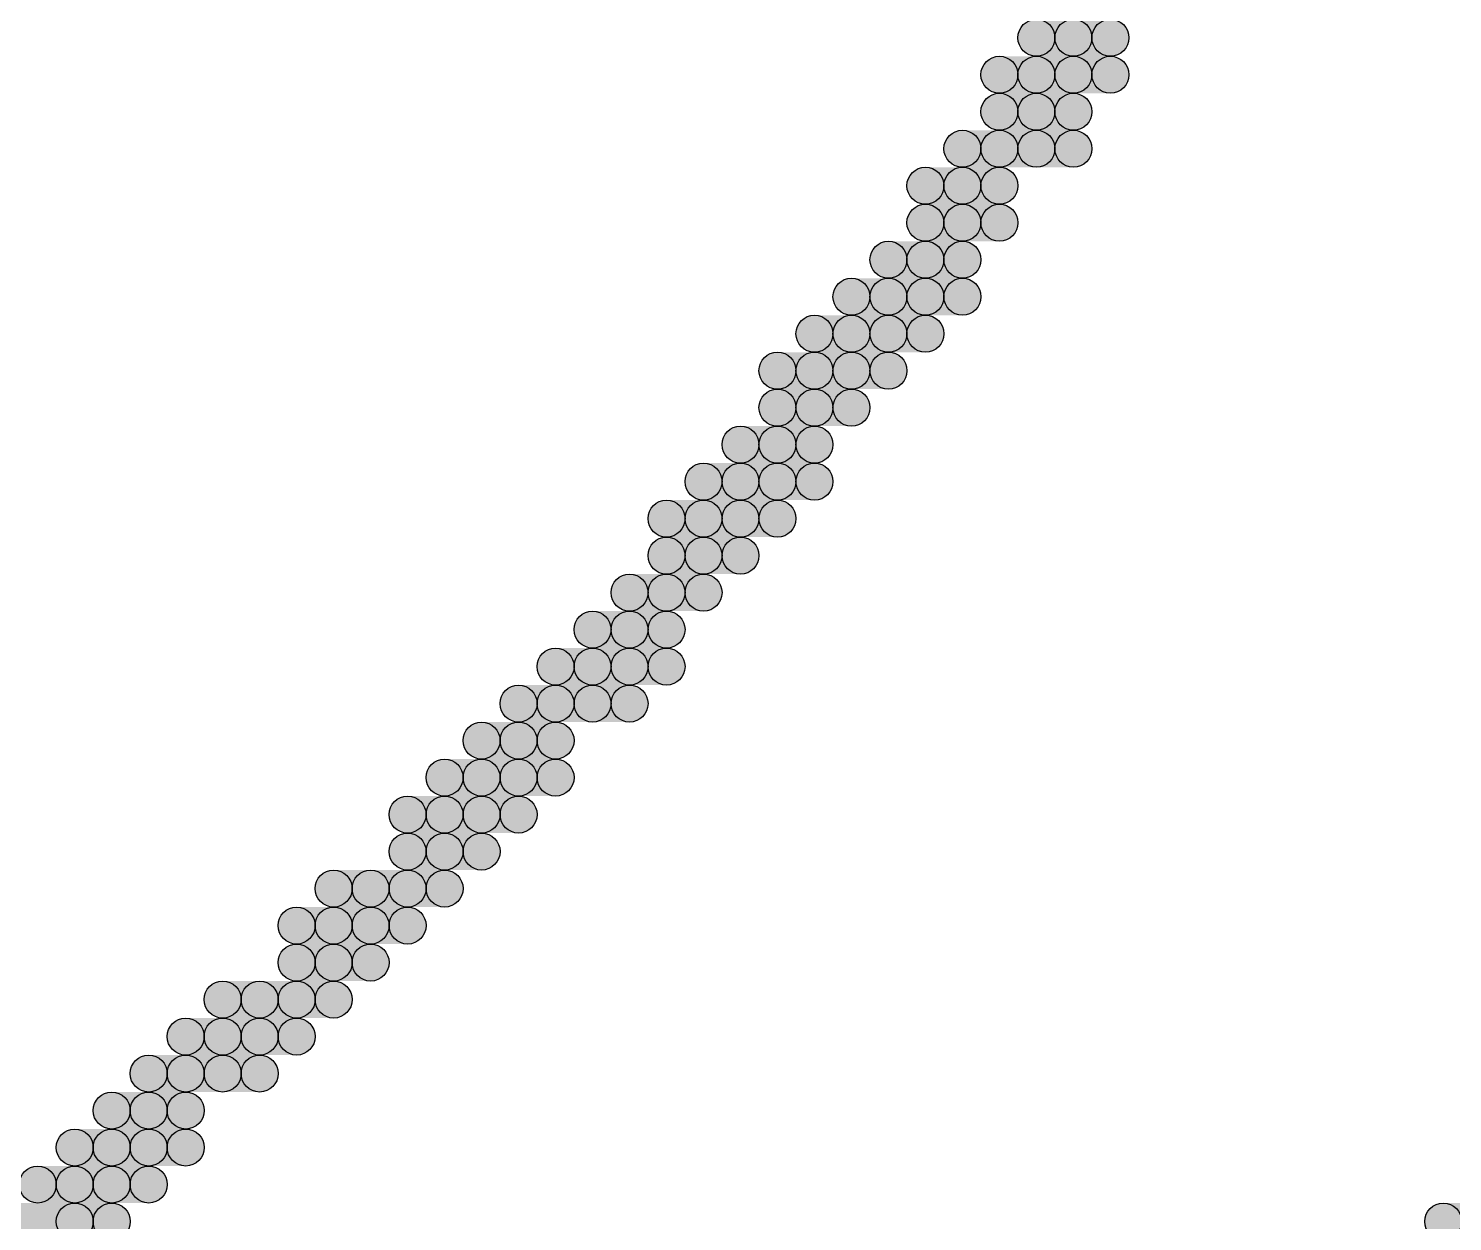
# Model space of a CAD drawing. Header units: millimetres. Extents: x 0 to 137, y 0 to 37.
# Drawn here: x 131.515 to 132.493, y 3.124 to 3.943 of the extents above; entities that cross this region are included whole.
import ezdxf

# ---------------------------------------------------------------- set-up
doc = ezdxf.new("R2010")
doc.units = ezdxf.units.MM
for name, color, linetype in [('KeepOutLayer', 6, 'Continuous'), ('TopLayer', 1, 'Continuous'), ('TopSolder', 216, 'Continuous')]:
    doc.layers.add(name, color=color, linetype=linetype)

msp = doc.modelspace()

# ---------------------------------------------------------------- hatches: boundary and pattern name
at = {"layer": 'TopLayer'}
h = msp.add_hatch(color=1, dxfattribs=at)
edge = h.paths.add_edge_path()
edge.add_arc((132.2324, 3.937), 0.0127, 0, 360)
for points in [[(132.2324, 3.9243), (132.2324, 3.9497), (132.2578, 3.9497), (132.2578, 3.9243)], [(132.207, 3.8989), (132.207, 3.9243), (132.2578, 3.9243), (132.2578, 3.8989)], [(132.207, 3.8735), (132.207, 3.8989), (132.2324, 3.8989), (132.2324, 3.8735)], [(132.1816, 3.8481), (132.1816, 3.8735), (132.2324, 3.8735), (132.2324, 3.8481)], [(132.1562, 3.8227), (132.1562, 3.8481), (132.1816, 3.8481), (132.1816, 3.8227)], [(132.1562, 3.7973), (132.1562, 3.8227), (132.1816, 3.8227), (132.1816, 3.7973)], [(132.1308, 3.7719), (132.1308, 3.7973), (132.1562, 3.7973), (132.1562, 3.7719)], [(132.1054, 3.7465), (132.1054, 3.7719), (132.1562, 3.7719), (132.1562, 3.7465)], [(132.08, 3.7211), (132.08, 3.7465), (132.1308, 3.7465), (132.1308, 3.7211)], [(132.0546, 3.6957), (132.0546, 3.7211), (132.1054, 3.7211), (132.1054, 3.6957)], [(132.0546, 3.6703), (132.0546, 3.6957), (132.08, 3.6957), (132.08, 3.6703)], [(132.0292, 3.6449), (132.0292, 3.6703), (132.0546, 3.6703), (132.0546, 3.6449)], [(132.0038, 3.6195), (132.0038, 3.6449), (132.0546, 3.6449), (132.0546, 3.6195)], [(131.9784, 3.5941), (131.9784, 3.6195), (132.0292, 3.6195), (132.0292, 3.5941)], [(131.9784, 3.5687), (131.9784, 3.5941), (132.0038, 3.5941), (132.0038, 3.5687)], [(131.953, 3.5433), (131.953, 3.5687), (131.9784, 3.5687), (131.9784, 3.5433)], [(131.9276, 3.5179), (131.9276, 3.5433), (131.953, 3.5433), (131.953, 3.5179)], [(131.9022, 3.4925), (131.9022, 3.5179), (131.953, 3.5179), (131.953, 3.4925)], [(131.8768, 3.4671), (131.8768, 3.4925), (131.9276, 3.4925), (131.9276, 3.4671)], [(131.8514, 3.4417), (131.8514, 3.4671), (131.8768, 3.4671), (131.8768, 3.4417)], [(131.826, 3.4163), (131.826, 3.4417), (131.8768, 3.4417), (131.8768, 3.4163)], [(131.8006, 3.3909), (131.8006, 3.4163), (131.8514, 3.4163), (131.8514, 3.3909)], [(131.8006, 3.3655), (131.8006, 3.3909), (131.826, 3.3909), (131.826, 3.3655)], [(131.7498, 3.3401), (131.7498, 3.3655), (131.8006, 3.3655), (131.8006, 3.3401)], [(131.7244, 3.3147), (131.7244, 3.3401), (131.7752, 3.3401), (131.7752, 3.3147)], [(131.7244, 3.2893), (131.7244, 3.3147), (131.7498, 3.3147), (131.7498, 3.2893)], [(131.6736, 3.2639), (131.6736, 3.2893), (131.7244, 3.2893), (131.7244, 3.2639)], [(131.6482, 3.2385), (131.6482, 3.2639), (131.699, 3.2639), (131.699, 3.2385)], [(131.6228, 3.2131), (131.6228, 3.2385), (131.6736, 3.2385), (131.6736, 3.2131)], [(131.5974, 3.1877), (131.5974, 3.2131), (131.6228, 3.2131), (131.6228, 3.1877)], [(131.572, 3.1623), (131.572, 3.1877), (131.6228, 3.1877), (131.6228, 3.1623)], [(131.5466, 3.1369), (131.5466, 3.1623), (131.5974, 3.1623), (131.5974, 3.1369)], [(131.4196, 3.1115), (131.4196, 3.1369), (131.572, 3.1369), (131.572, 3.1115)]]:
    msp.add_hatch(color=1, dxfattribs=at).paths.add_polyline_path(points)
h = msp.add_hatch(color=1, dxfattribs=at)
edge = h.paths.add_edge_path()
edge.add_arc((132.2578, 3.937), 0.0127, 0, 360)
h = msp.add_hatch(color=1, dxfattribs=at)
edge = h.paths.add_edge_path()
edge.add_arc((132.207, 3.9116), 0.0127, 0, 360)
h = msp.add_hatch(color=1, dxfattribs=at)
edge = h.paths.add_edge_path()
edge.add_arc((132.2578, 3.9116), 0.0127, 0, 360)
h = msp.add_hatch(color=1, dxfattribs=at)
edge = h.paths.add_edge_path()
edge.add_arc((132.207, 3.8862), 0.0127, 0, 360)
h = msp.add_hatch(color=1, dxfattribs=at)
edge = h.paths.add_edge_path()
edge.add_arc((132.2324, 3.8862), 0.0127, 0, 360)
h = msp.add_hatch(color=1, dxfattribs=at)
edge = h.paths.add_edge_path()
edge.add_arc((132.1816, 3.8608), 0.0127, 0, 360)
h = msp.add_hatch(color=1, dxfattribs=at)
edge = h.paths.add_edge_path()
edge.add_arc((132.2324, 3.8608), 0.0127, 0, 360)
h = msp.add_hatch(color=1, dxfattribs=at)
edge = h.paths.add_edge_path()
edge.add_arc((132.1562, 3.8354), 0.0127, 0, 360)
h = msp.add_hatch(color=1, dxfattribs=at)
edge = h.paths.add_edge_path()
edge.add_arc((132.1816, 3.8354), 0.0127, 0, 360)
h = msp.add_hatch(color=1, dxfattribs=at)
edge = h.paths.add_edge_path()
edge.add_arc((132.1562, 3.81), 0.0127, 0, 360)
h = msp.add_hatch(color=1, dxfattribs=at)
edge = h.paths.add_edge_path()
edge.add_arc((132.1816, 3.81), 0.0127, 0, 360)
h = msp.add_hatch(color=1, dxfattribs=at)
edge = h.paths.add_edge_path()
edge.add_arc((132.1308, 3.7846), 0.0127, 0, 360)
h = msp.add_hatch(color=1, dxfattribs=at)
edge = h.paths.add_edge_path()
edge.add_arc((132.1562, 3.7846), 0.0127, 0, 360)
h = msp.add_hatch(color=1, dxfattribs=at)
edge = h.paths.add_edge_path()
edge.add_arc((132.1054, 3.7592), 0.0127, 0, 360)
h = msp.add_hatch(color=1, dxfattribs=at)
edge = h.paths.add_edge_path()
edge.add_arc((132.1562, 3.7592), 0.0127, 0, 360)
h = msp.add_hatch(color=1, dxfattribs=at)
edge = h.paths.add_edge_path()
edge.add_arc((132.08, 3.7338), 0.0127, 0, 360)
h = msp.add_hatch(color=1, dxfattribs=at)
edge = h.paths.add_edge_path()
edge.add_arc((132.1308, 3.7338), 0.0127, 0, 360)
h = msp.add_hatch(color=1, dxfattribs=at)
edge = h.paths.add_edge_path()
edge.add_arc((132.0546, 3.7084), 0.0127, 0, 360)
h = msp.add_hatch(color=1, dxfattribs=at)
edge = h.paths.add_edge_path()
edge.add_arc((132.1054, 3.7084), 0.0127, 0, 360)
h = msp.add_hatch(color=1, dxfattribs=at)
edge = h.paths.add_edge_path()
edge.add_arc((132.0546, 3.683), 0.0127, 0, 360)
h = msp.add_hatch(color=1, dxfattribs=at)
edge = h.paths.add_edge_path()
edge.add_arc((132.08, 3.683), 0.0127, 0, 360)
h = msp.add_hatch(color=1, dxfattribs=at)
edge = h.paths.add_edge_path()
edge.add_arc((132.0292, 3.6576), 0.0127, 0, 360)
h = msp.add_hatch(color=1, dxfattribs=at)
edge = h.paths.add_edge_path()
edge.add_arc((132.0546, 3.6576), 0.0127, 0, 360)
h = msp.add_hatch(color=1, dxfattribs=at)
edge = h.paths.add_edge_path()
edge.add_arc((132.0038, 3.6322), 0.0127, 0, 360)
h = msp.add_hatch(color=1, dxfattribs=at)
edge = h.paths.add_edge_path()
edge.add_arc((132.0546, 3.6322), 0.0127, 0, 360)
h = msp.add_hatch(color=1, dxfattribs=at)
edge = h.paths.add_edge_path()
edge.add_arc((131.9784, 3.6068), 0.0127, 0, 360)
h = msp.add_hatch(color=1, dxfattribs=at)
edge = h.paths.add_edge_path()
edge.add_arc((132.0292, 3.6068), 0.0127, 0, 360)
h = msp.add_hatch(color=1, dxfattribs=at)
edge = h.paths.add_edge_path()
edge.add_arc((131.9784, 3.5814), 0.0127, 0, 360)
h = msp.add_hatch(color=1, dxfattribs=at)
edge = h.paths.add_edge_path()
edge.add_arc((132.0038, 3.5814), 0.0127, 0, 360)
h = msp.add_hatch(color=1, dxfattribs=at)
edge = h.paths.add_edge_path()
edge.add_arc((131.953, 3.556), 0.0127, 0, 360)
h = msp.add_hatch(color=1, dxfattribs=at)
edge = h.paths.add_edge_path()
edge.add_arc((131.9784, 3.556), 0.0127, 0, 360)
h = msp.add_hatch(color=1, dxfattribs=at)
edge = h.paths.add_edge_path()
edge.add_arc((131.9276, 3.5306), 0.0127, 0, 360)
h = msp.add_hatch(color=1, dxfattribs=at)
edge = h.paths.add_edge_path()
edge.add_arc((131.953, 3.5306), 0.0127, 0, 360)
h = msp.add_hatch(color=1, dxfattribs=at)
edge = h.paths.add_edge_path()
edge.add_arc((131.9022, 3.5052), 0.0127, 0, 360)
h = msp.add_hatch(color=1, dxfattribs=at)
edge = h.paths.add_edge_path()
edge.add_arc((131.953, 3.5052), 0.0127, 0, 360)
h = msp.add_hatch(color=1, dxfattribs=at)
edge = h.paths.add_edge_path()
edge.add_arc((131.8768, 3.4798), 0.0127, 0, 360)
h = msp.add_hatch(color=1, dxfattribs=at)
edge = h.paths.add_edge_path()
edge.add_arc((131.9276, 3.4798), 0.0127, 0, 360)
h = msp.add_hatch(color=1, dxfattribs=at)
edge = h.paths.add_edge_path()
edge.add_arc((131.8514, 3.4544), 0.0127, 0, 360)
h = msp.add_hatch(color=1, dxfattribs=at)
edge = h.paths.add_edge_path()
edge.add_arc((131.8768, 3.4544), 0.0127, 0, 360)
h = msp.add_hatch(color=1, dxfattribs=at)
edge = h.paths.add_edge_path()
edge.add_arc((131.826, 3.429), 0.0127, 0, 360)
h = msp.add_hatch(color=1, dxfattribs=at)
edge = h.paths.add_edge_path()
edge.add_arc((131.8768, 3.429), 0.0127, 0, 360)
h = msp.add_hatch(color=1, dxfattribs=at)
edge = h.paths.add_edge_path()
edge.add_arc((131.8006, 3.4036), 0.0127, 0, 360)
h = msp.add_hatch(color=1, dxfattribs=at)
edge = h.paths.add_edge_path()
edge.add_arc((131.8514, 3.4036), 0.0127, 0, 360)
h = msp.add_hatch(color=1, dxfattribs=at)
edge = h.paths.add_edge_path()
edge.add_arc((131.8006, 3.3782), 0.0127, 0, 360)
h = msp.add_hatch(color=1, dxfattribs=at)
edge = h.paths.add_edge_path()
edge.add_arc((131.826, 3.3782), 0.0127, 0, 360)
h = msp.add_hatch(color=1, dxfattribs=at)
edge = h.paths.add_edge_path()
edge.add_arc((131.7498, 3.3528), 0.0127, 0, 360)
h = msp.add_hatch(color=1, dxfattribs=at)
edge = h.paths.add_edge_path()
edge.add_arc((131.8006, 3.3528), 0.0127, 0, 360)
h = msp.add_hatch(color=1, dxfattribs=at)
edge = h.paths.add_edge_path()
edge.add_arc((131.7244, 3.3274), 0.0127, 0, 360)
h = msp.add_hatch(color=1, dxfattribs=at)
edge = h.paths.add_edge_path()
edge.add_arc((131.7752, 3.3274), 0.0127, 0, 360)
h = msp.add_hatch(color=1, dxfattribs=at)
edge = h.paths.add_edge_path()
edge.add_arc((131.7244, 3.302), 0.0127, 0, 360)
h = msp.add_hatch(color=1, dxfattribs=at)
edge = h.paths.add_edge_path()
edge.add_arc((131.7498, 3.302), 0.0127, 0, 360)
h = msp.add_hatch(color=1, dxfattribs=at)
edge = h.paths.add_edge_path()
edge.add_arc((131.6736, 3.2766), 0.0127, 0, 360)
h = msp.add_hatch(color=1, dxfattribs=at)
edge = h.paths.add_edge_path()
edge.add_arc((131.7244, 3.2766), 0.0127, 0, 360)
h = msp.add_hatch(color=1, dxfattribs=at)
edge = h.paths.add_edge_path()
edge.add_arc((131.6482, 3.2512), 0.0127, 0, 360)
h = msp.add_hatch(color=1, dxfattribs=at)
edge = h.paths.add_edge_path()
edge.add_arc((131.699, 3.2512), 0.0127, 0, 360)
h = msp.add_hatch(color=1, dxfattribs=at)
edge = h.paths.add_edge_path()
edge.add_arc((131.6228, 3.2258), 0.0127, 0, 360)
h = msp.add_hatch(color=1, dxfattribs=at)
edge = h.paths.add_edge_path()
edge.add_arc((131.6736, 3.2258), 0.0127, 0, 360)
h = msp.add_hatch(color=1, dxfattribs=at)
edge = h.paths.add_edge_path()
edge.add_arc((131.5974, 3.2004), 0.0127, 0, 360)
h = msp.add_hatch(color=1, dxfattribs=at)
edge = h.paths.add_edge_path()
edge.add_arc((131.6228, 3.2004), 0.0127, 0, 360)
h = msp.add_hatch(color=1, dxfattribs=at)
edge = h.paths.add_edge_path()
edge.add_arc((131.572, 3.175), 0.0127, 0, 360)
h = msp.add_hatch(color=1, dxfattribs=at)
edge = h.paths.add_edge_path()
edge.add_arc((131.6228, 3.175), 0.0127, 0, 360)
h = msp.add_hatch(color=1, dxfattribs=at)
edge = h.paths.add_edge_path()
edge.add_arc((131.5466, 3.1496), 0.0127, 0, 360)
h = msp.add_hatch(color=1, dxfattribs=at)
edge = h.paths.add_edge_path()
edge.add_arc((131.5974, 3.1496), 0.0127, 0, 360)
h = msp.add_hatch(color=1, dxfattribs=at)
edge = h.paths.add_edge_path()
edge.add_arc((131.572, 3.1242), 0.0127, 0, 360)
at = {"layer": 'TopSolder'}
h = msp.add_hatch(color=216, dxfattribs=at)
edge = h.paths.add_edge_path()
edge.add_arc((132.207, 3.937), 0.0127, 0, 360)
for points in [[(132.207, 3.9243), (132.207, 3.9497), (132.2324, 3.9497), (132.2324, 3.9243)], [(132.1816, 3.8989), (132.1816, 3.9243), (132.2324, 3.9243), (132.2324, 3.8989)], [(132.1816, 3.8735), (132.1816, 3.8989), (132.207, 3.8989), (132.207, 3.8735)], [(132.1562, 3.8481), (132.1562, 3.8735), (132.207, 3.8735), (132.207, 3.8481)], [(132.1308, 3.8227), (132.1308, 3.8481), (132.1562, 3.8481), (132.1562, 3.8227)], [(132.1308, 3.7973), (132.1308, 3.8227), (132.1562, 3.8227), (132.1562, 3.7973)], [(132.1054, 3.7719), (132.1054, 3.7973), (132.1308, 3.7973), (132.1308, 3.7719)], [(132.08, 3.7465), (132.08, 3.7719), (132.1308, 3.7719), (132.1308, 3.7465)], [(132.0546, 3.7211), (132.0546, 3.7465), (132.1054, 3.7465), (132.1054, 3.7211)], [(132.0292, 3.6957), (132.0292, 3.7211), (132.08, 3.7211), (132.08, 3.6957)], [(132.0292, 3.6703), (132.0292, 3.6957), (132.0546, 3.6957), (132.0546, 3.6703)], [(132.0038, 3.6449), (132.0038, 3.6703), (132.0292, 3.6703), (132.0292, 3.6449)], [(131.9784, 3.6195), (131.9784, 3.6449), (132.0292, 3.6449), (132.0292, 3.6195)], [(131.953, 3.5941), (131.953, 3.6195), (132.0038, 3.6195), (132.0038, 3.5941)], [(131.953, 3.5687), (131.953, 3.5941), (131.9784, 3.5941), (131.9784, 3.5687)], [(131.9276, 3.5433), (131.9276, 3.5687), (131.953, 3.5687), (131.953, 3.5433)], [(131.9022, 3.5179), (131.9022, 3.5433), (131.9276, 3.5433), (131.9276, 3.5179)], [(131.8768, 3.4925), (131.8768, 3.5179), (131.9276, 3.5179), (131.9276, 3.4925)], [(131.8514, 3.4671), (131.8514, 3.4925), (131.9022, 3.4925), (131.9022, 3.4671)], [(131.826, 3.4417), (131.826, 3.4671), (131.8514, 3.4671), (131.8514, 3.4417)], [(131.8006, 3.4163), (131.8006, 3.4417), (131.8514, 3.4417), (131.8514, 3.4163)], [(131.7752, 3.3909), (131.7752, 3.4163), (131.826, 3.4163), (131.826, 3.3909)], [(131.7752, 3.3655), (131.7752, 3.3909), (131.8006, 3.3909), (131.8006, 3.3655)], [(131.7244, 3.3401), (131.7244, 3.3655), (131.7752, 3.3655), (131.7752, 3.3401)], [(131.699, 3.3147), (131.699, 3.3401), (131.7498, 3.3401), (131.7498, 3.3147)], [(131.699, 3.2893), (131.699, 3.3147), (131.7244, 3.3147), (131.7244, 3.2893)], [(131.6482, 3.2639), (131.6482, 3.2893), (131.699, 3.2893), (131.699, 3.2639)], [(131.6228, 3.2385), (131.6228, 3.2639), (131.6736, 3.2639), (131.6736, 3.2385)], [(131.5974, 3.2131), (131.5974, 3.2385), (131.6482, 3.2385), (131.6482, 3.2131)], [(131.572, 3.1877), (131.572, 3.2131), (131.5974, 3.2131), (131.5974, 3.1877)], [(131.5466, 3.1623), (131.5466, 3.1877), (131.5974, 3.1877), (131.5974, 3.1623)], [(131.5212, 3.1369), (131.5212, 3.1623), (131.572, 3.1623), (131.572, 3.1369)], [(131.3942, 3.1115), (131.3942, 3.1369), (131.5466, 3.1369), (131.5466, 3.1115)], [(132.4864, 3.1115), (132.4864, 3.1369), (132.6134, 3.1369), (132.6134, 3.1115)]]:
    msp.add_hatch(color=216, dxfattribs=at).paths.add_polyline_path(points)
h = msp.add_hatch(color=216, dxfattribs=at)
edge = h.paths.add_edge_path()
edge.add_arc((132.2324, 3.937), 0.0127, 0, 360)
h = msp.add_hatch(color=216, dxfattribs=at)
edge = h.paths.add_edge_path()
edge.add_arc((132.1816, 3.9116), 0.0127, 0, 360)
h = msp.add_hatch(color=216, dxfattribs=at)
edge = h.paths.add_edge_path()
edge.add_arc((132.2324, 3.9116), 0.0127, 0, 360)
h = msp.add_hatch(color=216, dxfattribs=at)
edge = h.paths.add_edge_path()
edge.add_arc((132.1816, 3.8862), 0.0127, 0, 360)
h = msp.add_hatch(color=216, dxfattribs=at)
edge = h.paths.add_edge_path()
edge.add_arc((132.207, 3.8862), 0.0127, 0, 360)
h = msp.add_hatch(color=216, dxfattribs=at)
edge = h.paths.add_edge_path()
edge.add_arc((132.1562, 3.8608), 0.0127, 0, 360)
h = msp.add_hatch(color=216, dxfattribs=at)
edge = h.paths.add_edge_path()
edge.add_arc((132.207, 3.8608), 0.0127, 0, 360)
h = msp.add_hatch(color=216, dxfattribs=at)
edge = h.paths.add_edge_path()
edge.add_arc((132.1308, 3.8354), 0.0127, 0, 360)
h = msp.add_hatch(color=216, dxfattribs=at)
edge = h.paths.add_edge_path()
edge.add_arc((132.1562, 3.8354), 0.0127, 0, 360)
h = msp.add_hatch(color=216, dxfattribs=at)
edge = h.paths.add_edge_path()
edge.add_arc((132.1308, 3.81), 0.0127, 0, 360)
h = msp.add_hatch(color=216, dxfattribs=at)
edge = h.paths.add_edge_path()
edge.add_arc((132.1562, 3.81), 0.0127, 0, 360)
h = msp.add_hatch(color=216, dxfattribs=at)
edge = h.paths.add_edge_path()
edge.add_arc((132.1054, 3.7846), 0.0127, 0, 360)
h = msp.add_hatch(color=216, dxfattribs=at)
edge = h.paths.add_edge_path()
edge.add_arc((132.1308, 3.7846), 0.0127, 0, 360)
h = msp.add_hatch(color=216, dxfattribs=at)
edge = h.paths.add_edge_path()
edge.add_arc((132.08, 3.7592), 0.0127, 0, 360)
h = msp.add_hatch(color=216, dxfattribs=at)
edge = h.paths.add_edge_path()
edge.add_arc((132.1308, 3.7592), 0.0127, 0, 360)
h = msp.add_hatch(color=216, dxfattribs=at)
edge = h.paths.add_edge_path()
edge.add_arc((132.0546, 3.7338), 0.0127, 0, 360)
h = msp.add_hatch(color=216, dxfattribs=at)
edge = h.paths.add_edge_path()
edge.add_arc((132.1054, 3.7338), 0.0127, 0, 360)
h = msp.add_hatch(color=216, dxfattribs=at)
edge = h.paths.add_edge_path()
edge.add_arc((132.0292, 3.7084), 0.0127, 0, 360)
h = msp.add_hatch(color=216, dxfattribs=at)
edge = h.paths.add_edge_path()
edge.add_arc((132.08, 3.7084), 0.0127, 0, 360)
h = msp.add_hatch(color=216, dxfattribs=at)
edge = h.paths.add_edge_path()
edge.add_arc((132.0292, 3.683), 0.0127, 0, 360)
h = msp.add_hatch(color=216, dxfattribs=at)
edge = h.paths.add_edge_path()
edge.add_arc((132.0546, 3.683), 0.0127, 0, 360)
h = msp.add_hatch(color=216, dxfattribs=at)
edge = h.paths.add_edge_path()
edge.add_arc((132.0038, 3.6576), 0.0127, 0, 360)
h = msp.add_hatch(color=216, dxfattribs=at)
edge = h.paths.add_edge_path()
edge.add_arc((132.0292, 3.6576), 0.0127, 0, 360)
h = msp.add_hatch(color=216, dxfattribs=at)
edge = h.paths.add_edge_path()
edge.add_arc((131.9784, 3.6322), 0.0127, 0, 360)
h = msp.add_hatch(color=216, dxfattribs=at)
edge = h.paths.add_edge_path()
edge.add_arc((132.0292, 3.6322), 0.0127, 0, 360)
h = msp.add_hatch(color=216, dxfattribs=at)
edge = h.paths.add_edge_path()
edge.add_arc((131.953, 3.6068), 0.0127, 0, 360)
h = msp.add_hatch(color=216, dxfattribs=at)
edge = h.paths.add_edge_path()
edge.add_arc((132.0038, 3.6068), 0.0127, 0, 360)
h = msp.add_hatch(color=216, dxfattribs=at)
edge = h.paths.add_edge_path()
edge.add_arc((131.953, 3.5814), 0.0127, 0, 360)
h = msp.add_hatch(color=216, dxfattribs=at)
edge = h.paths.add_edge_path()
edge.add_arc((131.9784, 3.5814), 0.0127, 0, 360)
h = msp.add_hatch(color=216, dxfattribs=at)
edge = h.paths.add_edge_path()
edge.add_arc((131.9276, 3.556), 0.0127, 0, 360)
h = msp.add_hatch(color=216, dxfattribs=at)
edge = h.paths.add_edge_path()
edge.add_arc((131.953, 3.556), 0.0127, 0, 360)
h = msp.add_hatch(color=216, dxfattribs=at)
edge = h.paths.add_edge_path()
edge.add_arc((131.9022, 3.5306), 0.0127, 0, 360)
h = msp.add_hatch(color=216, dxfattribs=at)
edge = h.paths.add_edge_path()
edge.add_arc((131.9276, 3.5306), 0.0127, 0, 360)
h = msp.add_hatch(color=216, dxfattribs=at)
edge = h.paths.add_edge_path()
edge.add_arc((131.8768, 3.5052), 0.0127, 0, 360)
h = msp.add_hatch(color=216, dxfattribs=at)
edge = h.paths.add_edge_path()
edge.add_arc((131.9276, 3.5052), 0.0127, 0, 360)
h = msp.add_hatch(color=216, dxfattribs=at)
edge = h.paths.add_edge_path()
edge.add_arc((131.8514, 3.4798), 0.0127, 0, 360)
h = msp.add_hatch(color=216, dxfattribs=at)
edge = h.paths.add_edge_path()
edge.add_arc((131.9022, 3.4798), 0.0127, 0, 360)
h = msp.add_hatch(color=216, dxfattribs=at)
edge = h.paths.add_edge_path()
edge.add_arc((131.826, 3.4544), 0.0127, 0, 360)
h = msp.add_hatch(color=216, dxfattribs=at)
edge = h.paths.add_edge_path()
edge.add_arc((131.8514, 3.4544), 0.0127, 0, 360)
h = msp.add_hatch(color=216, dxfattribs=at)
edge = h.paths.add_edge_path()
edge.add_arc((131.8006, 3.429), 0.0127, 0, 360)
h = msp.add_hatch(color=216, dxfattribs=at)
edge = h.paths.add_edge_path()
edge.add_arc((131.8514, 3.429), 0.0127, 0, 360)
h = msp.add_hatch(color=216, dxfattribs=at)
edge = h.paths.add_edge_path()
edge.add_arc((131.7752, 3.4036), 0.0127, 0, 360)
h = msp.add_hatch(color=216, dxfattribs=at)
edge = h.paths.add_edge_path()
edge.add_arc((131.826, 3.4036), 0.0127, 0, 360)
h = msp.add_hatch(color=216, dxfattribs=at)
edge = h.paths.add_edge_path()
edge.add_arc((131.7752, 3.3782), 0.0127, 0, 360)
h = msp.add_hatch(color=216, dxfattribs=at)
edge = h.paths.add_edge_path()
edge.add_arc((131.8006, 3.3782), 0.0127, 0, 360)
h = msp.add_hatch(color=216, dxfattribs=at)
edge = h.paths.add_edge_path()
edge.add_arc((131.7244, 3.3528), 0.0127, 0, 360)
h = msp.add_hatch(color=216, dxfattribs=at)
edge = h.paths.add_edge_path()
edge.add_arc((131.7752, 3.3528), 0.0127, 0, 360)
h = msp.add_hatch(color=216, dxfattribs=at)
edge = h.paths.add_edge_path()
edge.add_arc((131.699, 3.3274), 0.0127, 0, 360)
h = msp.add_hatch(color=216, dxfattribs=at)
edge = h.paths.add_edge_path()
edge.add_arc((131.7498, 3.3274), 0.0127, 0, 360)
h = msp.add_hatch(color=216, dxfattribs=at)
edge = h.paths.add_edge_path()
edge.add_arc((131.699, 3.302), 0.0127, 0, 360)
h = msp.add_hatch(color=216, dxfattribs=at)
edge = h.paths.add_edge_path()
edge.add_arc((131.7244, 3.302), 0.0127, 0, 360)
h = msp.add_hatch(color=216, dxfattribs=at)
edge = h.paths.add_edge_path()
edge.add_arc((131.6482, 3.2766), 0.0127, 0, 360)
h = msp.add_hatch(color=216, dxfattribs=at)
edge = h.paths.add_edge_path()
edge.add_arc((131.699, 3.2766), 0.0127, 0, 360)
h = msp.add_hatch(color=216, dxfattribs=at)
edge = h.paths.add_edge_path()
edge.add_arc((131.6228, 3.2512), 0.0127, 0, 360)
h = msp.add_hatch(color=216, dxfattribs=at)
edge = h.paths.add_edge_path()
edge.add_arc((131.6736, 3.2512), 0.0127, 0, 360)
h = msp.add_hatch(color=216, dxfattribs=at)
edge = h.paths.add_edge_path()
edge.add_arc((131.5974, 3.2258), 0.0127, 0, 360)
h = msp.add_hatch(color=216, dxfattribs=at)
edge = h.paths.add_edge_path()
edge.add_arc((131.6482, 3.2258), 0.0127, 0, 360)
h = msp.add_hatch(color=216, dxfattribs=at)
edge = h.paths.add_edge_path()
edge.add_arc((131.572, 3.2004), 0.0127, 0, 360)
h = msp.add_hatch(color=216, dxfattribs=at)
edge = h.paths.add_edge_path()
edge.add_arc((131.5974, 3.2004), 0.0127, 0, 360)
h = msp.add_hatch(color=216, dxfattribs=at)
edge = h.paths.add_edge_path()
edge.add_arc((131.5466, 3.175), 0.0127, 0, 360)
h = msp.add_hatch(color=216, dxfattribs=at)
edge = h.paths.add_edge_path()
edge.add_arc((131.5974, 3.175), 0.0127, 0, 360)
h = msp.add_hatch(color=216, dxfattribs=at)
edge = h.paths.add_edge_path()
edge.add_arc((131.5212, 3.1496), 0.0127, 0, 360)
h = msp.add_hatch(color=216, dxfattribs=at)
edge = h.paths.add_edge_path()
edge.add_arc((131.572, 3.1496), 0.0127, 0, 360)
h = msp.add_hatch(color=216, dxfattribs=at)
edge = h.paths.add_edge_path()
edge.add_arc((131.5466, 3.1242), 0.0127, 0, 360)
h = msp.add_hatch(color=216, dxfattribs=at)
edge = h.paths.add_edge_path()
edge.add_arc((132.4864, 3.1242), 0.0127, 0, 360)

# ---------------------------------------------------------------- linework, layer by layer
at = {"layer": 'KeepOutLayer', "const_width": 0.254}
msp.add_lwpolyline([(136.398, 3.81, -0.414214), (132.588, 0)], format="xyb", dxfattribs=at)
at = {"layer": 'TopLayer'}
for centre in [(132.2324, 3.937), (132.2578, 3.937), (132.207, 3.9116), (132.2578, 3.9116), (132.207, 3.8862), (132.2324, 3.8862), (132.1816, 3.8608), (132.2324, 3.8608), (132.1562, 3.8354), (132.1816, 3.8354), (132.1562, 3.81), (132.1816, 3.81), (132.1308, 3.7846), (132.1562, 3.7846), (132.1054, 3.7592), (132.1562, 3.7592), (132.08, 3.7338), (132.1308, 3.7338), (132.0546, 3.7084), (132.1054, 3.7084), (132.0546, 3.683), (132.08, 3.683), (132.0292, 3.6576), (132.0546, 3.6576), (132.0038, 3.6322), (132.0546, 3.6322), (131.9784, 3.6068), (132.0292, 3.6068), (131.9784, 3.5814), (132.0038, 3.5814), (131.953, 3.556), (131.9784, 3.556), (131.9276, 3.5306), (131.953, 3.5306), (131.9022, 3.5052), (131.953, 3.5052), (131.8768, 3.4798), (131.9276, 3.4798), (131.8514, 3.4544), (131.8768, 3.4544), (131.826, 3.429), (131.8768, 3.429), (131.8006, 3.4036), (131.8514, 3.4036), (131.8006, 3.3782), (131.826, 3.3782), (131.7498, 3.3528), (131.8006, 3.3528), (131.7244, 3.3274), (131.7752, 3.3274), (131.7244, 3.302), (131.7498, 3.302), (131.6736, 3.2766), (131.7244, 3.2766), (131.6482, 3.2512), (131.699, 3.2512), (131.6228, 3.2258), (131.6736, 3.2258), (131.5974, 3.2004), (131.6228, 3.2004), (131.572, 3.175), (131.6228, 3.175), (131.5466, 3.1496), (131.5974, 3.1496), (131.572, 3.1242)]:
    msp.add_circle(centre, 0.0127, dxfattribs=at)
at = {"layer": 'TopSolder'}
for centre in [(132.207, 3.937), (132.2324, 3.937), (132.1816, 3.9116), (132.2324, 3.9116), (132.1816, 3.8862), (132.207, 3.8862), (132.1562, 3.8608), (132.207, 3.8608), (132.1308, 3.8354), (132.1562, 3.8354), (132.1308, 3.81), (132.1562, 3.81), (132.1054, 3.7846), (132.1308, 3.7846), (132.08, 3.7592), (132.1308, 3.7592), (132.0546, 3.7338), (132.1054, 3.7338), (132.0292, 3.7084), (132.08, 3.7084), (132.0292, 3.683), (132.0546, 3.683), (132.0038, 3.6576), (132.0292, 3.6576), (131.9784, 3.6322), (132.0292, 3.6322), (131.953, 3.6068), (132.0038, 3.6068), (131.953, 3.5814), (131.9784, 3.5814), (131.9276, 3.556), (131.953, 3.556), (131.9022, 3.5306), (131.9276, 3.5306), (131.8768, 3.5052), (131.9276, 3.5052), (131.8514, 3.4798), (131.9022, 3.4798), (131.826, 3.4544), (131.8514, 3.4544), (131.8006, 3.429), (131.8514, 3.429), (131.7752, 3.4036), (131.826, 3.4036), (131.7752, 3.3782), (131.8006, 3.3782), (131.7244, 3.3528), (131.7752, 3.3528), (131.699, 3.3274), (131.7498, 3.3274), (131.699, 3.302), (131.7244, 3.302), (131.6482, 3.2766), (131.699, 3.2766), (131.6228, 3.2512), (131.6736, 3.2512), (131.5974, 3.2258), (131.6482, 3.2258), (131.572, 3.2004), (131.5974, 3.2004), (131.5466, 3.175), (131.5974, 3.175), (131.5212, 3.1496), (131.572, 3.1496), (131.5466, 3.1242), (132.4864, 3.1242)]:
    msp.add_circle(centre, 0.0127, dxfattribs=at)

doc.saveas('drawing.dxf')
